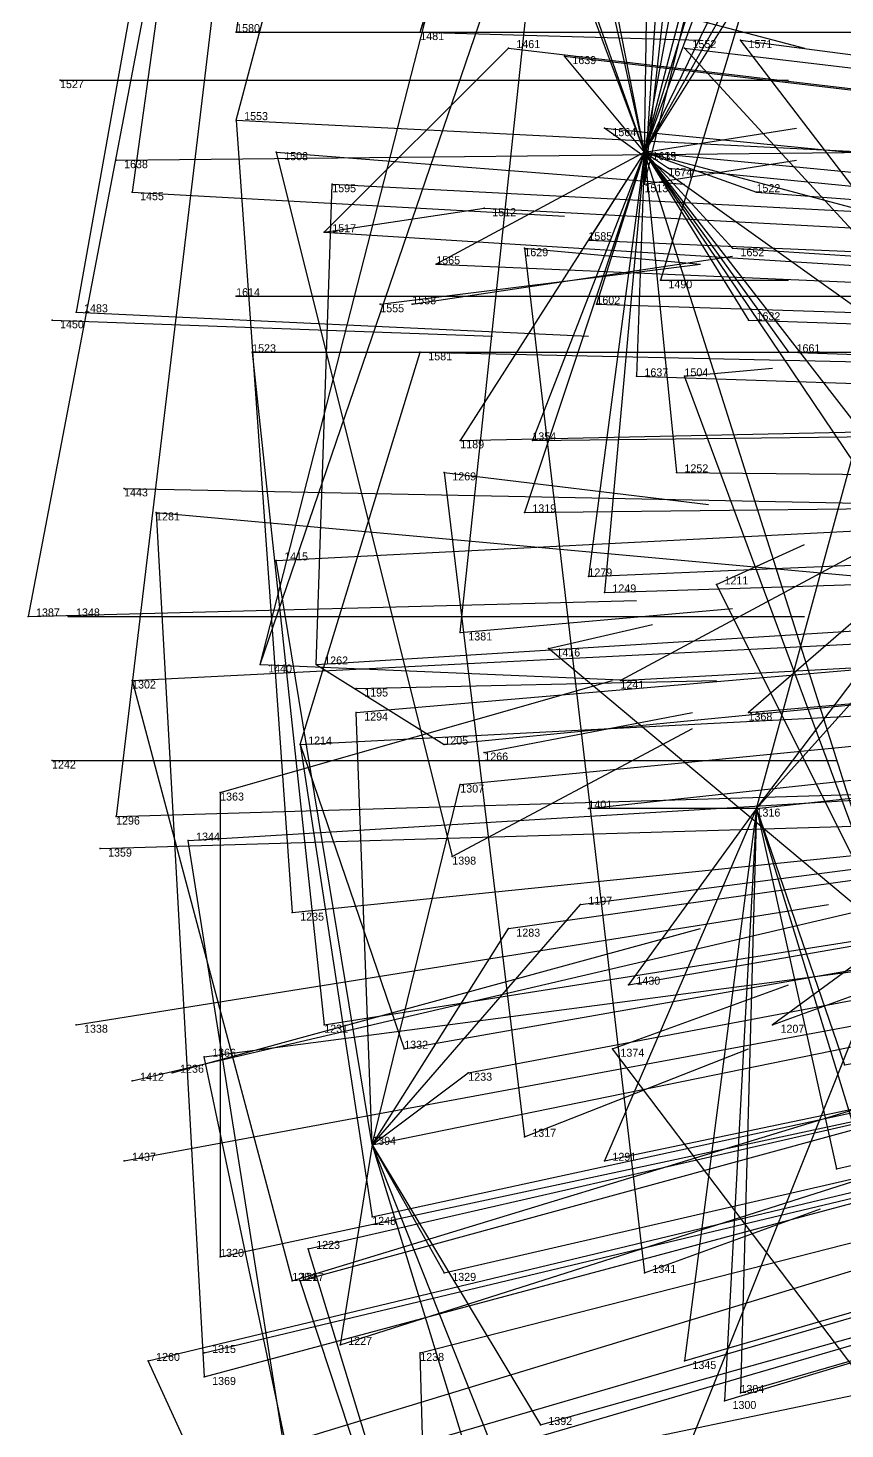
# Model space of a CAD drawing. Extents: x -0.5 to 0.59, y -0.5 to 0.58.
# Drawn here: x -0.499 to -0.3969, y -0.1255 to 0.0495 of the extents above; entities that cross this region are included whole.
import ezdxf

# ---------------------------------------------------------------- set-up
doc = ezdxf.new("R2010")
doc.units = 0
for name, color, linetype in [('Clients', 3, 'CONTINUOUS'), ('Facilities', 3, 'CONTINUOUS'), ('Facilities_lines', 3, 'CONTINUOUS'), ('Normals', 1, 'CONTINUOUS'), ('Source_points', 5, 'CONTINUOUS'), ('Text', 3, 'CONTINUOUS')]:
    doc.layers.add(name, color=color, linetype=linetype)

msp = doc.modelspace()

# ---------------------------------------------------------------- linework, layer by layer
at = {"layer": 'Clients', "color": 5}
for p in [(-0.473, 0.049, -1.19), (-0.41, 0.048, -1.031), (-0.439, 0.047, -1.103), (-0.432, 0.046, -1.085), (-0.417, 0.047, -1.049), (-0.427, 0.037, -1.071), (-0.422, 0.034, -1.25), (-0.419, 0.032, -1.052), (-0.461, 0.03, -1.155), (-0.486, 0.029, -1.25), (-0.408, 0.029, -1.024), (-0.442, 0.027, -1.107), (-0.429, 0.023, -1.074), (-0.411, 0.022, -1.028), (-0.448, 0.02, -1.122), (-0.42, 0.018, -1.25), (-0.428, 0.015, -1.071), (-0.493, 0.014, -1.25), (-0.409, 0.013, -1.023), (-0.45, 0.009, -1.124), (-0.404, 0.009, -1.009), (-0.423, 0.006, -1.057), (-0.417, 0.006, -1.25), (-0.445, -0.002, -1.113), (-0.436, -0.002, -1.09), (-0.418, -0.006, -1.044), (-0.437, -0.011, -1.092), (-0.468, -0.017, -1.171), (-0.429, -0.019, -1.074), (-0.427, -0.021, -1.068), (-0.413, -0.02, -1.25), (-0.499, -0.024, -1.248), (-0.434, -0.028, -1.25), (-0.425, -0.032, -1.067), (-0.458, -0.036, -1.148), (-0.409, -0.036, -1.027), (-0.447, -0.04, -1.123), (-0.445, -0.045, -1.118), (-0.488, -0.049, -1.227), (-0.429, -0.048, -1.08), (-0.479, -0.052, -1.204), (-0.446, -0.054, -1.25), (-0.466, -0.061, -1.174), (-0.43, -0.06, -1.085), (-0.439, -0.063, -1.108), (-0.424, -0.07, -1.074), (-0.462, -0.075, -1.171), (-0.406, -0.075, -1.25), (-0.452, -0.078, -1.147), (-0.426, -0.078, -1.25), (-0.477, -0.079, -1.208), (-0.397, -0.08, -1.011), (-0.444, -0.081, -1.129), (-0.437, -0.089, -1.25), (-0.427, -0.092, -1.091), (-0.398, -0.093, -1.021), (-0.456, -0.099, -1.167), (-0.464, -0.103, -1.187), (-0.475, -0.104, -1.216), (-0.447, -0.106, -1.147), (-0.422, -0.106, -1.25), (-0.466, -0.107, -1.195), (-0.465, -0.107, -1.193), (-0.46, -0.115, -1.184), (-0.484, -0.117, -1.25), (-0.45, -0.116, -1.162), (-0.417, -0.117, -1.082), (-0.477, -0.119, -1.229), (-0.412, -0.122, -1.074), (-0.41, -0.121, -1.069), (-0.435, -0.125, -1.13)]:
    msp.add_point(p, dxfattribs=at)
at = {"layer": 'Facilities', "color": 3}
for p in [(-0.45, 0.049, -1.25), (-0.495, 0.043, -1.243), (-0.473, 0.038, -1.186), (-0.468, 0.034, -1.25), (-0.422, 0.034, -1.057), (-0.488, 0.033, -1.223), (-0.422, 0.03, -1.25), (-0.462, 0.024, -1.156), (-0.437, 0.022, -1.25), (-0.473, 0.016, -1.184), (-0.455, 0.015, -1.25), (-0.451, 0.015, -1.25), (-0.496, 0.013, -1.25), (-0.471, 0.009, -1.178), (-0.447, -0.006, -1.25), (-0.487, -0.008, -1.218), (-0.483, -0.011, -1.208), (-0.494, -0.024, -1.236), (-0.445, -0.026, -1.25), (-0.47, -0.03, -1.25), (-0.463, -0.03, -1.159), (-0.486, -0.032, -1.218), (-0.458, -0.033, -1.25), (-0.465, -0.04, -1.166), (-0.496, -0.042, -1.245), (-0.442, -0.041, -1.25), (-0.475, -0.046, -1.25), (-0.408, -0.048, -1.028), (-0.49, -0.053, -1.232), (-0.493, -0.075, -1.246), (-0.486, -0.082, -1.25), (-0.481, -0.081, -1.25), (-0.456, -0.09, -1.163), (-0.487, -0.092, -1.239), (-0.477, -0.116, -1.25)]:
    msp.add_point(p, dxfattribs=at)
at = {"layer": 'Facilities_lines', "color": 3}
for p, q in [((-0.459, 0.185, -1.25), (-0.499, -0.024, -1.248)), ((-0.422, 0.03, -1.25), (-0.412, 0.182, -1.25)), ((-0.422, 0.03, -1.25), (-0.407, 0.166, -1.25)), ((-0.45, 0.049, -1.25), (-0.421, 0.14, -1.25)), ((-0.471, 0.137, -1.227), (-0.493, 0.014, -1.25)), ((-0.471, 0.137, -1.227), (-0.486, 0.029, -1.25)), ((-0.45, 0.049, -1.25), (-0.423, 0.138, -1.25)), ((-0.47, -0.03, -1.25), (-0.429, 0.13, -1.25)), ((-0.462, 0.126, -1.196), (-0.473, 0.049, -1.19)), ((-0.388, 0.124, -1.25), (-0.42, 0.018, -1.25)), ((-0.445, -0.026, -1.25), (-0.43, 0.115, -1.25)), ((-0.473, 0.038, -1.186), (-0.455, 0.106, -1.168)), ((-0.422, 0.034, -1.057), (-0.446, 0.102, -1.143)), ((-0.422, 0.034, -1.057), (-0.421, 0.099, -1.082)), ((-0.422, 0.034, -1.057), (-0.446, 0.098, -1.14)), ((-0.422, 0.03, -1.25), (-0.406, 0.096, -1.25)), ((-0.47, -0.03, -1.25), (-0.429, 0.09, -1.25)), ((-0.422, 0.034, -1.057), (-0.433, 0.09, -1.105)), ((-0.422, 0.034, -1.057), (-0.412, 0.088, -1.054)), ((-0.422, 0.034, -1.057), (-0.407, 0.082, -1.038)), ((-0.422, 0.034, -1.057), (-0.407, 0.075, -1.035)), ((-0.422, 0.034, -1.057), (-0.403, 0.073, -1.025)), ((-0.474, 0.068, -1.25), (-0.488, -0.049, -1.227)), ((-0.422, 0.034, -1.057), (-0.404, 0.066, -1.023)), ((-0.422, 0.034, -1.057), (-0.428, 0.061, -1.08)), ((-0.422, 0.034, -1.057), (-0.407, 0.058, -1.027)), ((-0.422, 0.034, -1.057), (-0.416, 0.057, -1.05)), ((-0.371, -0.003, -0.928), (-0.41, 0.048, -1.031)), ((-0.462, 0.024, -1.156), (-0.439, 0.047, -1.103)), ((-0.422, 0.034, -1.057), (-0.432, 0.046, -1.085)), ((-0.371, -0.003, -0.928), (-0.417, 0.047, -1.049)), ((-0.473, 0.038, -1.186), (-0.466, -0.061, -1.174)), ((-0.371, -0.003, -0.928), (-0.427, 0.037, -1.071)), ((-0.468, 0.034, -1.25), (-0.446, -0.054, -1.25)), ((-0.422, 0.034, -1.057), (-0.448, 0.02, -1.122)), ((-0.422, 0.034, -1.057), (-0.445, -0.002, -1.113)), ((-0.422, 0.034, -1.057), (-0.437, -0.011, -1.092)), ((-0.422, 0.034, -1.057), (-0.436, -0.002, -1.09)), ((-0.422, 0.034, -1.057), (-0.429, -0.019, -1.074)), ((-0.422, 0.034, -1.057), (-0.429, 0.023, -1.074)), ((-0.422, 0.034, -1.057), (-0.428, 0.015, -1.071)), ((-0.422, 0.034, -1.057), (-0.427, -0.021, -1.068)), ((-0.422, 0.034, -1.057), (-0.423, 0.006, -1.057)), ((-0.391, -0.064, -1.25), (-0.422, 0.034, -1.25)), ((-0.422, 0.034, -1.057), (-0.384, -0.015, -0.961)), ((-0.422, 0.034, -1.057), (-0.418, -0.006, -1.044)), ((-0.422, 0.034, -1.057), (-0.389, -0.015, -0.973)), ((-0.422, 0.034, -1.057), (-0.409, 0.013, -1.023)), ((-0.422, 0.034, -1.057), (-0.408, 0.029, -1.024)), ((-0.422, 0.034, -1.057), (-0.392, 0.026, -0.983)), ((-0.422, 0.034, -1.057), (-0.411, 0.022, -1.028)), ((-0.422, 0.034, -1.057), (-0.404, 0.009, -1.009)), ((-0.422, 0.034, -1.057), (-0.419, 0.032, -1.052)), ((-0.463, -0.03, -1.159), (-0.461, 0.03, -1.155)), ((-0.462, 0.024, -1.156), (-0.442, 0.027, -1.107)), ((-0.437, 0.022, -1.25), (-0.422, -0.106, -1.25)), ((-0.471, 0.009, -1.178), (-0.462, -0.075, -1.171)), ((-0.465, -0.04, -1.166), (-0.45, 0.009, -1.124)), ((-0.391, -0.064, -1.25), (-0.417, 0.006, -1.25)), ((-0.371, -0.003, -0.928), (-0.425, -0.032, -1.067)), ((-0.371, -0.003, -0.928), (-0.409, -0.036, -1.027)), ((-0.408, -0.048, -1.028), (-0.396, -0.004, -0.991)), ((-0.447, -0.006, -1.25), (-0.437, -0.089, -1.25)), ((-0.408, -0.048, -1.028), (-0.377, -0.007, -0.943)), ((-0.408, -0.048, -1.028), (-0.374, -0.01, -0.936)), ((-0.483, -0.011, -1.208), (-0.477, -0.119, -1.229)), ((-0.456, -0.09, -1.163), (-0.468, -0.017, -1.171)), ((-0.391, -0.064, -1.25), (-0.413, -0.02, -1.25)), ((-0.391, -0.064, -1.25), (-0.434, -0.028, -1.25)), ((-0.463, -0.03, -1.159), (-0.447, -0.04, -1.123)), ((-0.486, -0.032, -1.218), (-0.466, -0.107, -1.195)), ((-0.456, -0.09, -1.163), (-0.458, -0.036, -1.148)), ((-0.465, -0.04, -1.166), (-0.456, -0.099, -1.167)), ((-0.465, -0.04, -1.166), (-0.452, -0.078, -1.147)), ((-0.456, -0.09, -1.163), (-0.445, -0.045, -1.118)), ((-0.475, -0.046, -1.25), (-0.475, -0.104, -1.216)), ((-0.408, -0.048, -1.028), (-0.429, -0.048, -1.08)), ((-0.408, -0.048, -1.028), (-0.427, -0.092, -1.091)), ((-0.408, -0.048, -1.028), (-0.424, -0.07, -1.074)), ((-0.408, -0.048, -1.028), (-0.417, -0.117, -1.082)), ((-0.408, -0.048, -1.028), (-0.412, -0.122, -1.074)), ((-0.408, -0.048, -1.028), (-0.41, -0.121, -1.069)), ((-0.408, -0.048, -1.028), (-0.398, -0.093, -1.021)), ((-0.408, -0.048, -1.028), (-0.39, -0.107, -1.01)), ((-0.408, -0.048, -1.028), (-0.397, -0.08, -1.011)), ((-0.463, -0.153, -1.219), (-0.479, -0.052, -1.204)), ((-0.456, -0.09, -1.163), (-0.43, -0.06, -1.085)), ((-0.456, -0.09, -1.163), (-0.439, -0.063, -1.108)), ((-0.391, -0.064, -1.25), (-0.425, -0.149, -1.25)), ((-0.391, -0.064, -1.25), (-0.406, -0.075, -1.25)), ((-0.367, -0.156, -1.25), (-0.426, -0.078, -1.25)), ((-0.458, -0.169, -1.25), (-0.477, -0.079, -1.208)), ((-0.456, -0.09, -1.163), (-0.444, -0.081, -1.129)), ((-0.456, -0.09, -1.163), (-0.46, -0.115, -1.184)), ((-0.456, -0.09, -1.163), (-0.435, -0.143, -1.145)), ((-0.456, -0.09, -1.163), (-0.447, -0.106, -1.147)), ((-0.456, -0.09, -1.163), (-0.435, -0.125, -1.13)), ((-0.456, -0.09, -1.163), (-0.444, -0.129, -1.156)), ((-0.435, -0.198, -1.194), (-0.464, -0.103, -1.187)), ((-0.435, -0.198, -1.194), (-0.465, -0.107, -1.193)), ((-0.429, -0.237, -1.224), (-0.484, -0.117, -1.25)), ((-0.449, -0.154, -1.187), (-0.45, -0.116, -1.162))]:
    msp.add_line(p, q, dxfattribs=at)
at = {"layer": 'Normals', "color": 1}
for p, q in [((-0.421, 0.052, -1.25), (-0.402, 0.047, -1.152)), ((-0.473, 0.049, -1.19), (-0.374, 0.049, -1.198)), ((-0.45, 0.049, -1.25), (-0.415, 0.048, -1.156)), ((-0.41, 0.048, -1.031), (-0.318, 0.036, -1.069)), ((-0.439, 0.047, -1.103), (-0.346, 0.036, -1.14)), ((-0.432, 0.046, -1.085), (-0.339, 0.035, -1.122)), ((-0.417, 0.047, -1.049), (-0.325, 0.036, -1.086)), ((-0.495, 0.043, -1.243), (-0.404, 0.043, -1.201)), ((-0.473, 0.038, -1.186), (-0.374, 0.033, -1.2)), ((-0.427, 0.037, -1.071), (-0.335, 0.028, -1.108)), ((-0.422, 0.034, -1.25), (-0.403, 0.037, -1.152)), ((-0.488, 0.033, -1.223), (-0.392, 0.034, -1.194)), ((-0.468, 0.034, -1.25), (-0.417, 0.03, -1.164)), ((-0.422, 0.034, -1.057), (-0.329, 0.025, -1.095)), ((-0.422, 0.03, -1.25), (-0.403, 0.033, -1.152)), ((-0.419, 0.032, -1.052), (-0.327, 0.023, -1.089)), ((-0.461, 0.03, -1.155), (-0.365, 0.025, -1.183)), ((-0.486, 0.029, -1.25), (-0.432, 0.026, -1.166)), ((-0.408, 0.029, -1.024), (-0.316, 0.022, -1.062)), ((-0.442, 0.027, -1.107), (-0.349, 0.022, -1.143)), ((-0.462, 0.024, -1.156), (-0.366, 0.018, -1.184)), ((-0.429, 0.023, -1.074), (-0.336, 0.019, -1.112)), ((-0.437, 0.022, -1.25), (-0.415, 0.02, -1.153)), ((-0.411, 0.022, -1.028), (-0.318, 0.016, -1.066)), ((-0.455, 0.015, -1.25), (-0.415, 0.02, -1.158)), ((-0.451, 0.015, -1.25), (-0.411, 0.021, -1.158)), ((-0.448, 0.02, -1.122), (-0.355, 0.016, -1.158)), ((-0.42, 0.018, -1.25), (-0.404, 0.018, -1.151)), ((-0.473, 0.016, -1.184), (-0.374, 0.016, -1.195)), ((-0.428, 0.015, -1.071), (-0.335, 0.012, -1.108)), ((-0.496, 0.013, -1.25), (-0.441, 0.011, -1.167)), ((-0.493, 0.014, -1.25), (-0.429, 0.011, -1.173)), ((-0.409, 0.013, -1.023), (-0.317, 0.01, -1.061)), ((-0.471, 0.009, -1.178), (-0.372, 0.009, -1.193)), ((-0.45, 0.009, -1.124), (-0.357, 0.007, -1.161)), ((-0.404, 0.009, -1.009), (-0.311, 0.006, -1.047)), ((-0.423, 0.006, -1.057), (-0.33, 0.003, -1.094)), ((-0.417, 0.006, -1.25), (-0.406, 0.007, -1.151)), ((-0.445, -0.002, -1.113), (-0.352, 0, -1.15)), ((-0.436, -0.002, -1.09), (-0.343, -0.001, -1.128)), ((-0.447, -0.006, -1.25), (-0.414, -0.01, -1.155)), ((-0.418, -0.006, -1.044), (-0.325, -0.007, -1.082)), ((-0.487, -0.008, -1.218), (-0.388, -0.01, -1.206)), ((-0.437, -0.011, -1.092), (-0.344, -0.01, -1.13)), ((-0.483, -0.011, -1.208), (-0.384, -0.02, -1.198)), ((-0.468, -0.017, -1.171), (-0.37, -0.012, -1.191)), ((-0.429, -0.019, -1.074), (-0.336, -0.015, -1.111)), ((-0.413, -0.02, -1.25), (-0.402, -0.015, -1.151)), ((-0.427, -0.021, -1.068), (-0.334, -0.018, -1.105)), ((-0.499, -0.024, -1.248), (-0.423, -0.022, -1.183)), ((-0.494, -0.024, -1.236), (-0.402, -0.024, -1.197)), ((-0.463, -0.03, -1.159), (-0.367, -0.024, -1.187)), ((-0.445, -0.026, -1.25), (-0.411, -0.023, -1.156)), ((-0.434, -0.028, -1.25), (-0.421, -0.025, -1.151)), ((-0.486, -0.032, -1.218), (-0.387, -0.027, -1.208)), ((-0.458, -0.036, -1.148), (-0.365, -0.028, -1.185)), ((-0.425, -0.032, -1.067), (-0.333, -0.027, -1.103)), ((-0.409, -0.036, -1.027), (-0.316, -0.028, -1.063)), ((-0.47, -0.03, -1.25), (-0.423, -0.032, -1.162)), ((-0.447, -0.04, -1.123), (-0.355, -0.031, -1.16)), ((-0.475, -0.046, -1.25), (-0.426, -0.032, -1.164)), ((-0.458, -0.033, -1.25), (-0.413, -0.032, -1.161)), ((-0.465, -0.04, -1.166), (-0.368, -0.035, -1.19)), ((-0.445, -0.045, -1.118), (-0.353, -0.036, -1.156)), ((-0.442, -0.041, -1.25), (-0.416, -0.036, -1.154)), ((-0.446, -0.054, -1.25), (-0.416, -0.038, -1.156)), ((-0.429, -0.048, -1.08), (-0.337, -0.038, -1.118)), ((-0.408, -0.048, -1.028), (-0.316, -0.038, -1.064)), ((-0.496, -0.042, -1.245), (-0.398, -0.042, -1.228)), ((-0.488, -0.049, -1.227), (-0.388, -0.046, -1.227)), ((-0.479, -0.052, -1.204), (-0.38, -0.046, -1.216)), ((-0.43, -0.06, -1.085), (-0.338, -0.048, -1.123)), ((-0.49, -0.053, -1.232), (-0.39, -0.05, -1.232)), ((-0.439, -0.063, -1.108), (-0.347, -0.05, -1.145)), ((-0.466, -0.061, -1.174), (-0.368, -0.051, -1.194)), ((-0.424, -0.07, -1.074), (-0.332, -0.054, -1.111)), ((-0.493, -0.075, -1.246), (-0.399, -0.06, -1.214)), ((-0.486, -0.082, -1.25), (-0.396, -0.061, -1.211)), ((-0.462, -0.075, -1.171), (-0.367, -0.06, -1.196)), ((-0.481, -0.081, -1.25), (-0.415, -0.063, -1.177)), ((-0.452, -0.078, -1.147), (-0.361, -0.062, -1.184)), ((-0.397, -0.08, -1.011), (-0.305, -0.063, -1.048)), ((-0.444, -0.081, -1.129), (-0.354, -0.064, -1.168)), ((-0.477, -0.079, -1.208), (-0.378, -0.066, -1.219)), ((-0.426, -0.078, -1.25), (-0.404, -0.07, -1.153)), ((-0.456, -0.09, -1.163), (-0.363, -0.071, -1.194)), ((-0.406, -0.075, -1.25), (-0.395, -0.071, -1.151)), ((-0.427, -0.092, -1.091), (-0.336, -0.073, -1.129)), ((-0.398, -0.093, -1.021), (-0.307, -0.072, -1.057)), ((-0.487, -0.092, -1.239), (-0.39, -0.074, -1.222)), ((-0.466, -0.107, -1.195), (-0.371, -0.078, -1.208)), ((-0.437, -0.089, -1.25), (-0.409, -0.078, -1.155)), ((-0.456, -0.099, -1.167), (-0.364, -0.079, -1.2)), ((-0.465, -0.107, -1.193), (-0.37, -0.081, -1.21)), ((-0.464, -0.103, -1.187), (-0.368, -0.081, -1.207)), ((-0.475, -0.104, -1.216), (-0.377, -0.083, -1.22)), ((-0.46, -0.115, -1.184), (-0.366, -0.085, -1.204)), ((-0.447, -0.106, -1.147), (-0.356, -0.085, -1.185)), ((-0.417, -0.117, -1.082), (-0.328, -0.091, -1.12)), ((-0.484, -0.117, -1.25), (-0.388, -0.094, -1.231)), ((-0.477, -0.119, -1.229), (-0.38, -0.093, -1.23)), ((-0.477, -0.116, -1.25), (-0.385, -0.094, -1.218)), ((-0.45, -0.116, -1.162), (-0.36, -0.093, -1.198)), ((-0.412, -0.122, -1.074), (-0.323, -0.095, -1.112)), ((-0.41, -0.121, -1.069), (-0.321, -0.095, -1.107)), ((-0.422, -0.106, -1.25), (-0.4, -0.098, -1.153)), ((-0.469, -0.128, -1.214), (-0.374, -0.099, -1.226)), ((-0.435, -0.125, -1.13), (-0.346, -0.1, -1.168)), ((-0.444, -0.129, -1.156), (-0.355, -0.103, -1.194)), ((-0.473, -0.134, -1.229), (-0.377, -0.106, -1.231)), ((-0.457, -0.134, -1.25), (-0.385, -0.119, -1.182))]:
    msp.add_line(p, q, dxfattribs=at)
at = {"layer": 'Source_points', "color": 5}
for p in [(-0.473, 0.049, -1.19), (-0.45, 0.049, -1.25), (-0.41, 0.048, -1.031), (-0.439, 0.047, -1.103), (-0.432, 0.046, -1.085), (-0.417, 0.047, -1.049), (-0.495, 0.043, -1.243), (-0.473, 0.038, -1.186), (-0.427, 0.037, -1.071), (-0.468, 0.034, -1.25), (-0.422, 0.034, -1.25), (-0.422, 0.034, -1.057), (-0.488, 0.033, -1.223), (-0.419, 0.032, -1.052), (-0.461, 0.03, -1.155), (-0.422, 0.03, -1.25), (-0.486, 0.029, -1.25), (-0.408, 0.029, -1.024), (-0.442, 0.027, -1.107), (-0.462, 0.024, -1.156), (-0.429, 0.023, -1.074), (-0.437, 0.022, -1.25), (-0.411, 0.022, -1.028), (-0.448, 0.02, -1.122), (-0.42, 0.018, -1.25), (-0.473, 0.016, -1.184), (-0.455, 0.015, -1.25), (-0.451, 0.015, -1.25), (-0.428, 0.015, -1.071), (-0.496, 0.013, -1.25), (-0.493, 0.014, -1.25), (-0.409, 0.013, -1.023), (-0.471, 0.009, -1.178), (-0.45, 0.009, -1.124), (-0.404, 0.009, -1.009), (-0.423, 0.006, -1.057), (-0.417, 0.006, -1.25), (-0.445, -0.002, -1.113), (-0.436, -0.002, -1.09), (-0.447, -0.006, -1.25), (-0.418, -0.006, -1.044), (-0.487, -0.008, -1.218), (-0.483, -0.011, -1.208), (-0.437, -0.011, -1.092), (-0.468, -0.017, -1.171), (-0.429, -0.019, -1.074), (-0.427, -0.021, -1.068), (-0.413, -0.02, -1.25), (-0.499, -0.024, -1.248), (-0.494, -0.024, -1.236), (-0.445, -0.026, -1.25), (-0.434, -0.028, -1.25), (-0.47, -0.03, -1.25), (-0.463, -0.03, -1.159), (-0.486, -0.032, -1.218), (-0.458, -0.033, -1.25), (-0.425, -0.032, -1.067), (-0.458, -0.036, -1.148), (-0.409, -0.036, -1.027), (-0.465, -0.04, -1.166), (-0.447, -0.04, -1.123), (-0.496, -0.042, -1.245), (-0.442, -0.041, -1.25), (-0.445, -0.045, -1.118), (-0.475, -0.046, -1.25), (-0.488, -0.049, -1.227), (-0.429, -0.048, -1.08), (-0.408, -0.048, -1.028), (-0.479, -0.052, -1.204), (-0.49, -0.053, -1.232), (-0.446, -0.054, -1.25), (-0.466, -0.061, -1.174), (-0.43, -0.06, -1.085), (-0.439, -0.063, -1.108), (-0.424, -0.07, -1.074), (-0.493, -0.075, -1.246), (-0.462, -0.075, -1.171), (-0.406, -0.075, -1.25), (-0.452, -0.078, -1.147), (-0.426, -0.078, -1.25), (-0.477, -0.079, -1.208), (-0.397, -0.08, -1.011), (-0.486, -0.082, -1.25), (-0.481, -0.081, -1.25), (-0.444, -0.081, -1.129), (-0.437, -0.089, -1.25), (-0.456, -0.09, -1.163), (-0.487, -0.092, -1.239), (-0.427, -0.092, -1.091), (-0.398, -0.093, -1.021), (-0.456, -0.099, -1.167), (-0.464, -0.103, -1.187), (-0.475, -0.104, -1.216), (-0.447, -0.106, -1.147), (-0.422, -0.106, -1.25), (-0.466, -0.107, -1.195), (-0.465, -0.107, -1.193), (-0.46, -0.115, -1.184), (-0.484, -0.117, -1.25), (-0.477, -0.116, -1.25), (-0.45, -0.116, -1.162), (-0.417, -0.117, -1.082), (-0.477, -0.119, -1.229), (-0.412, -0.122, -1.074), (-0.41, -0.121, -1.069), (-0.435, -0.125, -1.13)]:
    msp.add_point(p, dxfattribs=at)

# ---------------------------------------------------------------- texts
at = {"layer": 'Text', "color": 3}
for s, p in [('1580', (-0.473, 0.049, -1.19)), ('1481', (-0.45, 0.048, -1.25)), ('1461', (-0.438, 0.047, -1.103)), ('1552', (-0.416, 0.047, -1.049)), ('1571', (-0.409, 0.047, -1.031)), ('1639', (-0.431, 0.045, -1.085)), ('1527', (-0.495, 0.042, -1.243)), ('1553', (-0.472, 0.038, -1.186)), ('1564', (-0.426, 0.036, -1.071)), ('1508', (-0.467, 0.033, -1.25)), ('1619', (-0.421, 0.033, -1.25)), ('1635', (-0.421, 0.033, -1.057)), ('1638', (-0.487, 0.032, -1.223)), ('1674', (-0.419, 0.031, -1.052)), ('1595', (-0.461, 0.029, -1.155)), ('1513', (-0.422, 0.029, -1.25)), ('1522', (-0.408, 0.029, -1.024)), ('1455', (-0.485, 0.028, -1.25)), ('1512', (-0.441, 0.026, -1.107)), ('1517', (-0.461, 0.024, -1.156)), ('1585', (-0.429, 0.023, -1.074)), ('1565', (-0.448, 0.02, -1.122)), ('1629', (-0.437, 0.021, -1.25)), ('1652', (-0.41, 0.021, -1.028)), ('1490', (-0.419, 0.017, -1.25)), ('1614', (-0.473, 0.016, -1.184)), ('1558', (-0.451, 0.015, -1.25)), ('1602', (-0.428, 0.015, -1.071)), ('1483', (-0.492, 0.014, -1.25)), ('1555', (-0.455, 0.014, -1.25)), ('1632', (-0.408, 0.013, -1.023)), ('1450', (-0.495, 0.012, -1.25)), ('1523', (-0.471, 0.009, -1.178)), ('1581', (-0.449, 0.008, -1.124)), ('1661', (-0.403, 0.009, -1.009)), ('1637', (-0.422, 0.006, -1.057)), ('1504', (-0.417, 0.006, -1.25)), ('1354', (-0.436, -0.002, -1.09)), ('1189', (-0.445, -0.003, -1.113)), ('1252', (-0.417, -0.006, -1.044)), ('1269', (-0.446, -0.007, -1.25)), ('1443', (-0.487, -0.009, -1.218)), ('1319', (-0.436, -0.011, -1.092)), ('1281', (-0.483, -0.012, -1.208)), ('1415', (-0.467, -0.017, -1.171)), ('1279', (-0.429, -0.019, -1.074)), ('1211', (-0.412, -0.02, -1.25)), ('1249', (-0.426, -0.021, -1.068)), ('1387', (-0.498, -0.024, -1.248)), ('1348', (-0.493, -0.024, -1.236)), ('1381', (-0.444, -0.027, -1.25)), ('1416', (-0.433, -0.029, -1.25)), ('1262', (-0.462, -0.03, -1.159)), ('1440', (-0.469, -0.031, -1.25)), ('1302', (-0.486, -0.033, -1.218)), ('1195', (-0.457, -0.034, -1.25)), ('1241', (-0.425, -0.033, -1.067)), ('1294', (-0.457, -0.037, -1.148)), ('1368', (-0.409, -0.037, -1.027)), ('1214', (-0.464, -0.04, -1.166)), ('1205', (-0.447, -0.04, -1.123)), ('1242', (-0.496, -0.043, -1.245)), ('1266', (-0.442, -0.042, -1.25)), ('1307', (-0.445, -0.046, -1.118)), ('1363', (-0.475, -0.047, -1.25)), ('1401', (-0.429, -0.048, -1.08)), ('1296', (-0.488, -0.05, -1.227)), ('1316', (-0.408, -0.049, -1.028)), ('1344', (-0.478, -0.052, -1.204)), ('1359', (-0.489, -0.054, -1.232)), ('1398', (-0.446, -0.055, -1.25)), ('1197', (-0.429, -0.06, -1.085)), ('1235', (-0.465, -0.062, -1.174)), ('1283', (-0.438, -0.064, -1.108)), ('1430', (-0.423, -0.07, -1.074)), ('1338', (-0.492, -0.076, -1.246)), ('1231', (-0.462, -0.076, -1.171)), ('1207', (-0.405, -0.076, -1.25)), ('1332', (-0.452, -0.078, -1.147)), ('1366', (-0.476, -0.079, -1.208)), ('1374', (-0.425, -0.079, -1.25)), ('1236', (-0.48, -0.081, -1.25)), ('1412', (-0.485, -0.082, -1.25)), ('1233', (-0.444, -0.082, -1.129)), ('1394', (-0.456, -0.09, -1.163)), ('1317', (-0.436, -0.089, -1.25)), ('1437', (-0.486, -0.092, -1.239)), ('1291', (-0.426, -0.092, -1.091)), ('1248', (-0.456, -0.1, -1.167)), ('1320', (-0.475, -0.104, -1.216)), ('1223', (-0.463, -0.103, -1.187)), ('1341', (-0.421, -0.106, -1.25)), ('1284', (-0.466, -0.107, -1.195)), ('1217', (-0.465, -0.107, -1.193)), ('1329', (-0.446, -0.107, -1.147)), ('1315', (-0.476, -0.116, -1.25)), ('1227', (-0.459, -0.115, -1.184)), ('1260', (-0.483, -0.117, -1.25)), ('1238', (-0.45, -0.117, -1.162)), ('1345', (-0.416, -0.118, -1.082)), ('1369', (-0.476, -0.12, -1.229)), ('1304', (-0.41, -0.121, -1.069)), ('1300', (-0.411, -0.123, -1.074)), ('1392', (-0.434, -0.125, -1.13))]:
    msp.add_text(s, height=0.001, dxfattribs=at).set_placement(p)

doc.saveas('drawing.dxf')
